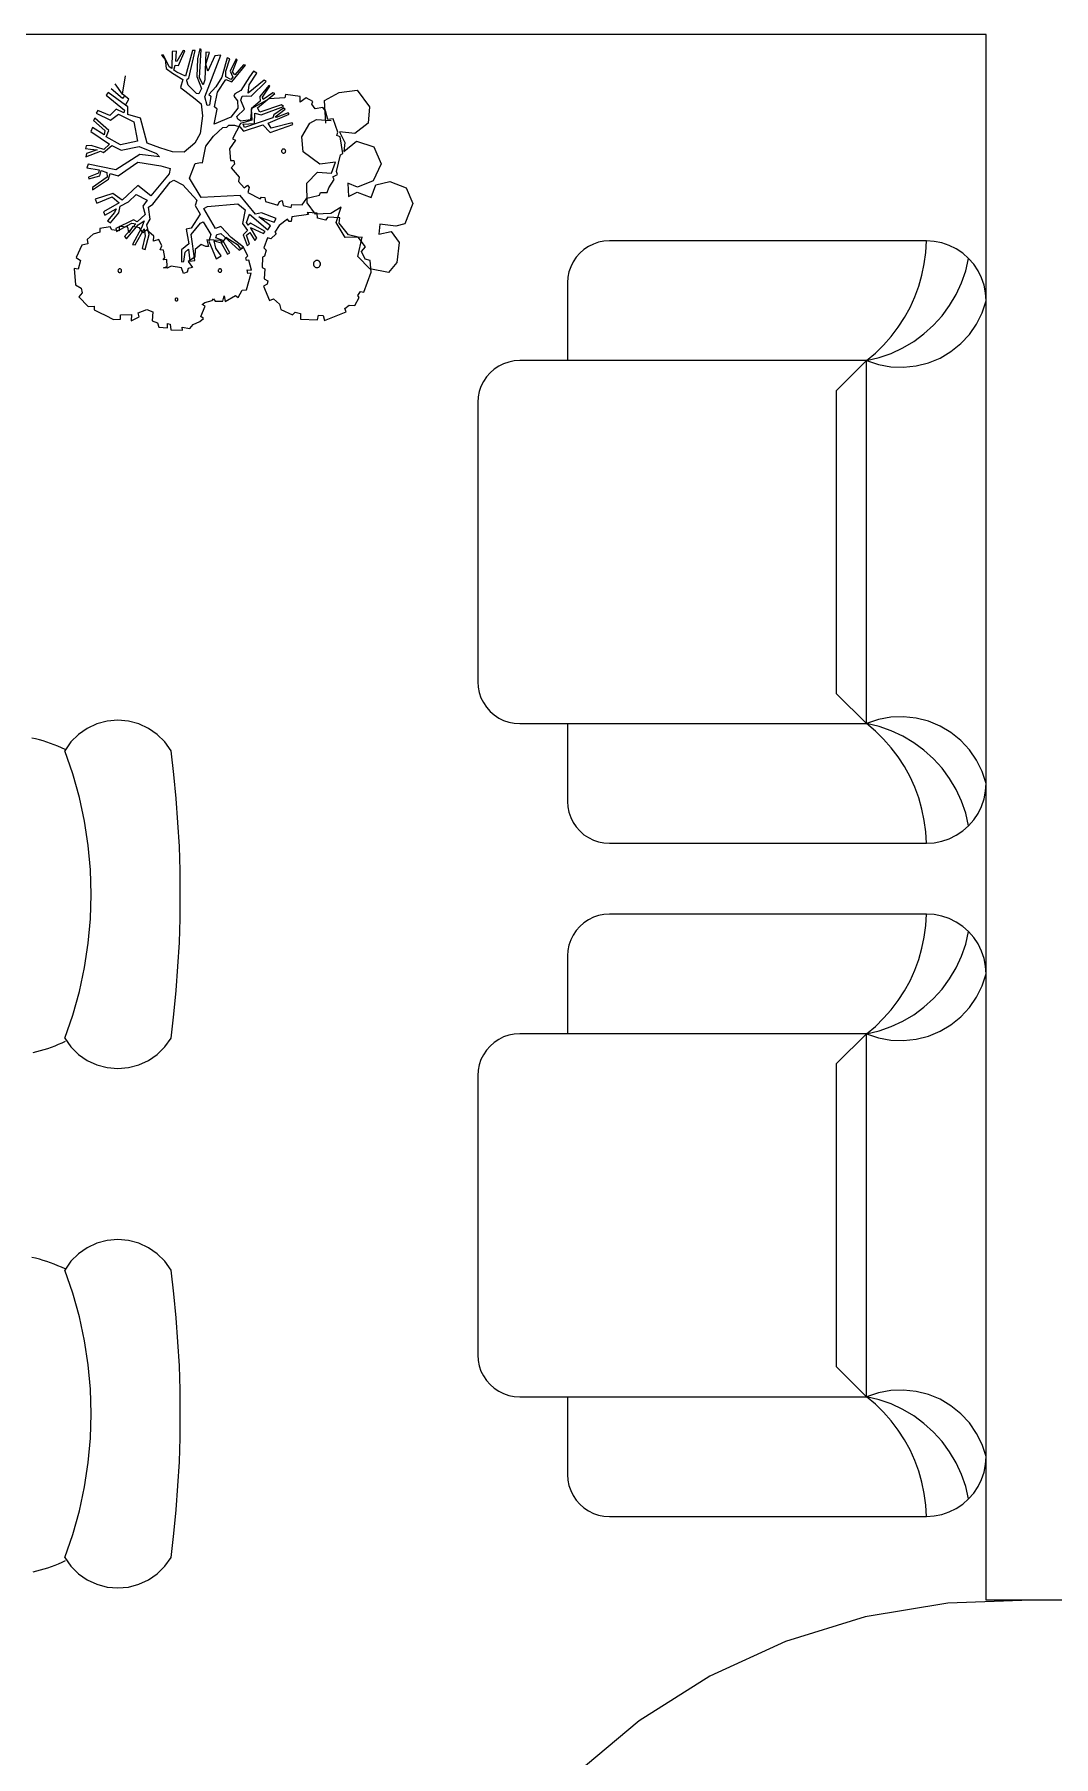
# Model space of a CAD drawing. Header units: centimetres. Extents: x 1966 to 8787, y 7398 to 12383.
# Drawn here: x 6581.4 to 6717.5, y 11432.6 to 11662.5 of the extents above; entities that cross this region are included whole.
import ezdxf

# ---------------------------------------------------------------- set-up
doc = ezdxf.new("R2010")
doc.units = ezdxf.units.CM

# ---------------------------------------------------------------- blocks, each defined once
blk = doc.blocks.new('門')
for p, q in [((-11.14, 86.63), (-22.14, 84.78)), ((0, 87), (-11.14, 86.63)), ((0, 87), (-6, 87)), ((-22.14, 84.78), (-32.79, 81.5)), ((-32.79, 81.5), (-42.92, 76.85)), ((-42.92, 76.85), (-52.35, 70.89)), ((-52.35, 70.89), (-60.91, 63.75)), ((-60.91, 63.75), (-68.45, 55.54)), ((-68.45, 55.54), (-74.84, 46.4)), ((-74.84, 46.4), (-79.97, 36.5)), ((-79.97, 36.5), (-83.74, 26.01)), ((-83.74, 26.01), (-86.1, 15.11)), ((-86.1, 15.11), (-87, 4)), ((-87, 0), (-87, 4)), ((-87, 4), (0, 4)), ((0, 4), (0, 0)), ((-6, 0), (-87, 0)), ((0, 0), (-6, 0))]:
    blk.add_line(p, q)
blk = doc.blocks.new('財務長辦公桌椅')
for p, q in [((46.79, 59.88), (45.41, 59.51)), ((48.21, 60), (46.79, 59.88)), ((49.63, 59.88), (48.21, 60)), ((51, 59.51), (49.63, 59.88)), ((37.22, 57.51), (36.71, 57.63)), ((37.72, 57.38), (37.22, 57.51)), ((42.95, 58.1), (41.94, 57.1)), ((44.12, 58.92), (42.95, 58.1)), ((45.41, 59.51), (44.12, 58.92)), ((52.3, 58.92), (51, 59.51)), ((53.47, 58.1), (52.3, 58.92)), ((54.48, 57.1), (53.47, 58.1)), ((38.23, 57.24), (37.72, 57.38)), ((38.72, 57.08), (38.23, 57.24)), ((39.22, 56.91), (38.72, 57.08)), ((39.71, 56.72), (39.22, 56.91)), ((40.19, 56.53), (39.71, 56.72)), ((40.67, 56.31), (40.19, 56.53)), ((41.14, 56.09), (40.67, 56.31)), ((41.94, 57.1), (41.12, 55.94)), ((42.18, 52.85), (41.12, 55.94)), ((55.3, 55.94), (54.48, 57.1)), ((55.68, 52.76), (55.3, 55.94)), ((43.06, 49.7), (42.18, 52.85)), ((55.99, 49.56), (55.68, 52.76)), ((43.75, 46.51), (43.06, 49.7)), ((56.23, 46.37), (55.99, 49.56)), ((44.24, 43.28), (43.75, 46.51)), ((56.41, 43.17), (56.23, 46.37)), ((44.54, 40.02), (44.24, 43.28)), ((56.51, 39.96), (56.41, 43.17)), ((44.64, 36.75), (44.54, 40.02)), ((56.54, 36.75), (56.51, 39.96)), ((44.54, 33.49), (44.64, 36.75)), ((56.51, 33.55), (56.54, 36.75)), ((44.24, 30.23), (44.54, 33.49)), ((56.41, 30.34), (56.51, 33.55)), ((43.75, 27), (44.24, 30.23)), ((56.23, 27.14), (56.41, 30.34)), ((43.06, 23.8), (43.75, 27)), ((55.99, 23.94), (56.23, 27.14)), ((42.18, 20.65), (43.06, 23.8)), ((55.68, 20.75), (55.99, 23.94)), ((55.3, 17.57), (55.68, 20.75)), ((41.12, 17.57), (42.18, 20.65)), ((38.37, 16.05), (38.85, 16.2)), ((38.85, 16.2), (39.33, 16.37)), ((39.33, 16.37), (39.81, 16.55)), ((39.81, 16.55), (40.27, 16.75)), ((40.27, 16.75), (40.74, 16.95)), ((40.74, 16.95), (41.19, 17.17)), ((41.12, 17.57), (41.94, 16.4)), ((41.94, 16.4), (42.95, 15.4)), ((53.47, 15.4), (54.48, 16.4)), ((54.48, 16.4), (55.3, 17.57)), ((36.91, 15.65), (37.4, 15.77)), ((37.4, 15.77), (37.89, 15.9)), ((37.89, 15.9), (38.37, 16.05)), ((42.95, 15.4), (44.12, 14.59)), ((44.12, 14.59), (45.41, 13.99)), ((45.41, 13.99), (46.79, 13.63)), ((49.63, 13.63), (51, 13.99)), ((51, 13.99), (52.3, 14.59)), ((52.3, 14.59), (53.47, 15.4)), ((46.79, 13.63), (48.21, 13.5)), ((48.21, 13.5), (49.63, 13.63)), ((42.95, -11.22), (41.94, -12.22)), ((44.12, -10.41), (42.95, -11.22)), ((45.41, -9.81), (44.12, -10.41)), ((46.79, -9.44), (45.41, -9.81)), ((48.21, -9.32), (46.79, -9.44)), ((49.63, -9.44), (48.21, -9.32)), ((51, -9.81), (49.63, -9.44)), ((52.3, -10.41), (51, -9.81)), ((53.47, -11.22), (52.3, -10.41)), ((54.48, -12.22), (53.47, -11.22)), ((37.22, -11.81), (36.71, -11.7)), ((37.72, -11.94), (37.22, -11.81)), ((38.23, -12.09), (37.72, -11.94)), ((38.72, -12.24), (38.23, -12.09)), ((39.22, -12.42), (38.72, -12.24)), ((39.71, -12.6), (39.22, -12.42)), ((40.19, -12.8), (39.71, -12.6)), ((40.67, -13.01), (40.19, -12.8)), ((41.14, -13.23), (40.67, -13.01)), ((41.94, -12.22), (41.12, -13.38)), ((42.18, -16.47), (41.12, -13.38)), ((55.3, -13.38), (54.48, -12.22)), ((55.68, -16.57), (55.3, -13.38)), ((43.06, -19.62), (42.18, -16.47)), ((55.99, -19.76), (55.68, -16.57)), ((43.75, -22.82), (43.06, -19.62)), ((56.23, -22.96), (55.99, -19.76)), ((44.24, -26.05), (43.75, -22.82)), ((56.41, -26.16), (56.23, -22.96)), ((44.54, -29.3), (44.24, -26.05)), ((56.51, -29.36), (56.41, -26.16)), ((44.64, -32.57), (44.54, -29.3)), ((56.54, -32.57), (56.51, -29.36)), ((44.54, -35.84), (44.64, -32.57)), ((56.51, -35.78), (56.54, -32.57)), ((44.24, -39.09), (44.54, -35.84)), ((56.41, -38.98), (56.51, -35.78)), ((56.23, -42.18), (56.41, -38.98)), ((43.75, -42.32), (44.24, -39.09)), ((43.06, -45.52), (43.75, -42.32)), ((55.99, -45.38), (56.23, -42.18)), ((42.18, -48.67), (43.06, -45.52)), ((55.68, -48.57), (55.99, -45.38)), ((41.12, -51.76), (42.18, -48.67)), ((55.3, -51.76), (55.68, -48.57)), ((39.33, -52.95), (39.81, -52.77)), ((39.81, -52.77), (40.27, -52.58)), ((40.27, -52.58), (40.74, -52.37)), ((40.74, -52.37), (41.19, -52.15)), ((41.12, -51.76), (41.94, -52.92)), ((54.48, -52.92), (55.3, -51.76)), ((36.91, -53.67), (37.4, -53.55)), ((37.4, -53.55), (37.89, -53.42)), ((37.89, -53.42), (38.37, -53.28)), ((38.37, -53.28), (38.85, -53.12)), ((38.85, -53.12), (39.33, -52.95)), ((41.94, -52.92), (42.95, -53.92)), ((42.95, -53.92), (44.12, -54.73)), ((44.12, -54.73), (45.41, -55.33)), ((51, -55.33), (52.3, -54.73)), ((52.3, -54.73), (53.47, -53.92)), ((53.47, -53.92), (54.48, -52.92)), ((45.41, -55.33), (46.79, -55.7)), ((46.79, -55.7), (48.21, -55.82)), ((48.21, -55.82), (49.63, -55.7)), ((49.63, -55.7), (51, -55.33))]:
    blk.add_line(p, q)
blk = doc.blocks.new('單人沙發')
for p, q in [((-53.72, 39.31), (-54.27, 38.83)), ((-53.11, 39.72), (-53.72, 39.31)), ((-52.46, 40.04), (-53.11, 39.72)), ((-51.77, 40.28), (-52.46, 40.04)), ((-51.05, 40.42), (-51.77, 40.28)), ((-50.32, 40.47), (-51.05, 40.42)), ((-7.99, 40.47), (-50.32, 40.47)), ((-8.07, 38.93), (-7.99, 40.47)), ((-6.94, 40.4), (-7.99, 40.47)), ((-5.92, 40.2), (-6.94, 40.4)), ((-4.93, 39.86), (-5.92, 40.2)), ((-3.99, 39.4), (-4.93, 39.86)), ((-3.12, 38.82), (-3.99, 39.4)), ((-55.48, 37.02), (-55.72, 36.33)), ((-55.16, 37.67), (-55.48, 37.02)), ((-54.76, 38.28), (-55.16, 37.67)), ((-54.27, 38.83), (-54.76, 38.28)), ((-8.58, 35.9), (-8.27, 37.41)), ((-8.27, 37.41), (-8.07, 38.93)), ((-2.34, 38.13), (-3.12, 38.82)), ((-2.73, 36.47), (-2.34, 38.13)), ((-1.65, 37.34), (-2.34, 38.13)), ((-1.07, 36.48), (-1.65, 37.34)), ((-55.86, 35.61), (-55.91, 34.88)), ((-55.91, 34.88), (-55.91, 24.5)), ((-55.72, 36.33), (-55.86, 35.61)), ((-9, 34.42), (-8.58, 35.9)), ((-4.01, 33.31), (-3.29, 34.86)), ((-3.29, 34.86), (-2.73, 36.47)), ((-0.61, 35.54), (-1.07, 36.48)), ((-0.27, 34.55), (-0.61, 35.54)), ((-0.07, 33.52), (-0.27, 34.55)), ((-10.17, 31.57), (-9.53, 32.98)), ((-9.53, 32.98), (-9, 34.42)), ((-4.88, 31.84), (-4.01, 33.31)), ((-0.53, 30.88), (0, 32.48)), ((0, 32.48), (-0.07, 33.52)), ((-11.74, 28.93), (-10.9, 30.23)), ((-10.9, 30.23), (-10.17, 31.57)), ((-7.04, 29.2), (-5.89, 30.46)), ((-5.89, 30.46), (-4.88, 31.84)), ((-1.28, 29.37), (-0.53, 30.88)), ((0, -31.95), (0, 31.95)), ((-13.69, 26.56), (-12.67, 27.71)), ((-12.67, 27.71), (-11.74, 28.93)), ((-9.68, 27.04), (-8.31, 28.05)), ((-8.31, 28.05), (-7.04, 29.2)), ((-3.39, 26.75), (-2.24, 27.98)), ((-2.24, 27.98), (-1.28, 29.37)), ((-15.97, 24.5), (-14.8, 25.48)), ((-14.8, 25.48), (-13.69, 26.56)), ((-14.31, 24.89), (-12.7, 25.45)), ((-12.7, 25.45), (-11.15, 26.17)), ((-11.15, 26.17), (-9.68, 27.04)), ((-6.16, 24.83), (-4.7, 25.69)), ((-4.7, 25.69), (-3.39, 26.75)), ((-65.7, 23.34), (-66.25, 22.86)), ((-65.1, 23.75), (-65.7, 23.34)), ((-64.44, 24.07), (-65.1, 23.75)), ((-63.75, 24.3), (-64.44, 24.07)), ((-63.03, 24.45), (-63.75, 24.3)), ((-62.3, 24.5), (-63.03, 24.45)), ((-55.91, 24.5), (-62.3, 24.5)), ((-15.97, 24.5), (-55.91, 24.5)), ((-15.97, 24.5), (-19.97, 20.51)), ((-15.97, 24.5), (-14.31, 24.89)), ((-15.97, 24.5), (-14.38, 23.96)), ((-15.97, -23.97), (-15.97, 24.5)), ((-14.38, 23.96), (-12.72, 23.65)), ((-12.72, 23.65), (-11.03, 23.59)), ((-11.03, 23.59), (-9.35, 23.77)), ((-9.35, 23.77), (-7.72, 24.18)), ((-7.72, 24.18), (-6.16, 24.83)), ((-67.47, 21.04), (-67.7, 20.35)), ((-67.14, 21.7), (-67.47, 21.04)), ((-66.74, 22.31), (-67.14, 21.7)), ((-66.25, 22.86), (-66.74, 22.31)), ((-67.84, 19.63), (-67.89, 18.9)), ((-67.89, 18.9), (-67.89, -18.38)), ((-67.7, 20.35), (-67.84, 19.63)), ((-19.97, -19.98), (-19.97, 20.51)), ((-67.89, -18.38), (-67.84, -19.11)), ((-67.84, -19.11), (-67.7, -19.82)), ((-67.7, -19.82), (-67.47, -20.52)), ((-67.47, -20.52), (-67.14, -21.17)), ((-15.97, -23.97), (-19.97, -19.98)), ((-67.14, -21.17), (-66.74, -21.78)), ((-66.74, -21.78), (-66.25, -22.33)), ((-66.25, -22.33), (-65.7, -22.81)), ((-65.7, -22.81), (-65.1, -23.22)), ((-65.1, -23.22), (-64.44, -23.54)), ((-64.44, -23.54), (-63.75, -23.78)), ((-63.75, -23.78), (-63.03, -23.92)), ((-63.03, -23.92), (-62.3, -23.97)), ((-62.3, -23.97), (-55.91, -23.97)), ((-55.91, -23.97), (-55.91, -34.35)), ((-55.91, -23.97), (-15.97, -23.97)), ((-14.38, -23.43), (-15.97, -23.97)), ((-14.8, -24.96), (-15.97, -23.97)), ((-14.31, -24.36), (-15.97, -23.97)), ((-13.69, -26.03), (-14.8, -24.96)), ((-12.72, -23.12), (-14.38, -23.43)), ((-12.7, -24.92), (-14.31, -24.36)), ((-11.03, -23.06), (-12.72, -23.12)), ((-11.15, -25.64), (-12.7, -24.92)), ((-9.35, -23.24), (-11.03, -23.06)), ((-7.72, -23.65), (-9.35, -23.24)), ((-6.16, -24.3), (-7.72, -23.65)), ((-4.7, -25.16), (-6.16, -24.3)), ((-3.39, -26.22), (-4.7, -25.16)), ((-12.67, -27.18), (-13.69, -26.03)), ((-11.74, -28.41), (-12.67, -27.18)), ((-9.68, -26.51), (-11.15, -25.64)), ((-8.31, -27.52), (-9.68, -26.51)), ((-7.04, -28.67), (-8.31, -27.52)), ((-2.24, -27.45), (-3.39, -26.22)), ((-1.28, -28.84), (-2.24, -27.45)), ((-10.9, -29.7), (-11.74, -28.41)), ((-10.17, -31.05), (-10.9, -29.7)), ((-5.89, -29.93), (-7.04, -28.67)), ((-0.53, -30.35), (-1.28, -28.84)), ((-9.53, -32.45), (-10.17, -31.05)), ((-4.88, -31.31), (-5.89, -29.93)), ((-4.01, -32.78), (-4.88, -31.31)), ((0, -31.95), (-0.53, -30.35)), ((-0.07, -33), (0, -31.95)), ((-55.91, -34.35), (-55.86, -35.08)), ((-9, -33.89), (-9.53, -32.45)), ((-8.58, -35.37), (-9, -33.89)), ((-3.29, -34.33), (-4.01, -32.78)), ((-2.73, -35.94), (-3.29, -34.33)), ((-0.61, -35.01), (-0.27, -34.02)), ((-0.27, -34.02), (-0.07, -33)), ((-55.86, -35.08), (-55.72, -35.8)), ((-55.72, -35.8), (-55.48, -36.49)), ((-55.48, -36.49), (-55.16, -37.15)), ((-8.27, -36.88), (-8.58, -35.37)), ((-2.34, -37.6), (-2.73, -35.94)), ((-1.65, -36.82), (-1.07, -35.95)), ((-1.07, -35.95), (-0.61, -35.01)), ((-55.16, -37.15), (-54.76, -37.75)), ((-54.76, -37.75), (-54.27, -38.3)), ((-54.27, -38.3), (-53.72, -38.79)), ((-53.72, -38.79), (-53.11, -39.19)), ((-8.07, -38.41), (-8.27, -36.88)), ((-7.99, -39.94), (-8.07, -38.41)), ((-4.93, -39.33), (-3.99, -38.87)), ((-3.99, -38.87), (-3.12, -38.29)), ((-3.12, -38.29), (-2.34, -37.6)), ((-2.34, -37.6), (-1.65, -36.82)), ((-53.11, -39.19), (-52.46, -39.52)), ((-52.46, -39.52), (-51.77, -39.75)), ((-51.77, -39.75), (-51.05, -39.89)), ((-51.05, -39.89), (-50.32, -39.94)), ((-50.32, -39.94), (-7.99, -39.94)), ((-7.99, -39.94), (-6.94, -39.87)), ((-6.94, -39.87), (-5.92, -39.67)), ((-5.92, -39.67), (-4.93, -39.33))]:
    blk.add_line(p, q)
blk = doc.blocks.new('盆栽02')
for p, q in [((-7.61, 18.86), (-7.9, 18.85)), ((-7.9, 18.85), (-7.41, 18.28)), ((-6.89, 17.3), (-7.61, 18.86)), ((-6.47, 19.33), (-6.51, 17.08)), ((-5.89, 19.41), (-6.47, 19.33)), ((-6, 18.07), (-5.89, 19.41)), ((-5.01, 19.47), (-5.84, 18.02)), ((-5.64, 17.46), (-4.77, 19.45)), ((-4.77, 19.45), (-5.01, 19.47)), ((-3.75, 19.48), (-4.7, 16.04)), ((-4.26, 15.79), (-3.39, 19.48)), ((-3.39, 19.48), (-3.75, 19.48)), ((-2.76, 19.68), (-3.08, 18.35)), ((-2.84, 15.85), (-2.6, 19.63)), ((-2.6, 19.63), (-2.76, 19.68)), ((-1.98, 19.27), (-2.11, 15.55)), ((-2.11, 13.28), (0.03, 18.87)), ((-1.47, 19.21), (-1.98, 19.27)), ((-1.96, 17.65), (-1.47, 19.21)), ((-0.78, 18.76), (-1.71, 16.72)), ((0.03, 18.87), (-0.78, 18.76)), ((0.86, 18.48), (0.15, 15.94)), ((1.24, 18.36), (0.86, 18.48)), ((-13.09, 13.66), (-12.69, 16.11)), ((-7.41, 18.28), (-7.27, 17.09)), ((-7.27, 17.09), (-6.41, 16.44)), ((-6.51, 17.08), (-6.89, 17.3)), ((-6.41, 16.44), (-5.06, 15.61)), ((-6.23, 16.87), (-6.07, 17.54)), ((-5.83, 16.58), (-6.23, 16.87)), ((-6.07, 17.54), (-5.64, 17.46)), ((-5.84, 18.02), (-6, 18.07)), ((-4.7, 16.04), (-5.83, 16.58)), ((-3.08, 18.35), (-3.18, 16.02)), ((-1.71, 16.72), (-1.96, 17.65)), ((0.69, 16.74), (1.24, 18.36)), ((0.71, 15.98), (0.69, 16.74)), ((2.06, 18.38), (1.27, 16.7)), ((1.27, 16.7), (1.64, 15.92)), ((1.52, 15.28), (3.34, 17.5)), ((1.6, 16.63), (2.23, 18.25)), ((1.88, 16.21), (1.6, 16.63)), ((3.07, 17.55), (1.88, 16.21)), ((2.23, 18.25), (2.06, 18.38)), ((3.34, 17.5), (3.07, 17.55)), ((3.8, 14.89), (4.83, 16.47)), ((4.41, 16.74), (3.85, 15.96)), ((4.83, 16.47), (4.41, 16.74)), ((-15.01, 13.88), (-15.3, 13.51)), ((-12.72, 12.2), (-15.01, 13.88)), ((-13.1, 13.07), (-14.62, 14.36)), ((-13.09, 13.66), (-14.1, 15.01)), ((-5.06, 15.61), (-5.36, 14.52)), ((-5.36, 14.52), (-3.38, 13.04)), ((-4.52, 15.44), (-4.45, 15.66)), ((-4.33, 14.86), (-4.52, 15.44)), ((-4.45, 15.66), (-4.26, 15.79)), ((-3.22, 13.76), (-4.33, 14.86)), ((-3.18, 16.02), (-2.53, 14.41)), ((-2.53, 14.41), (-2.89, 13.69)), ((-2.33, 14.9), (-2.84, 15.85)), ((-2.11, 15.55), (-2.33, 14.9)), ((-0.65, 14.65), (-1.55, 13.61)), ((-0.83, 11.98), (-0.4, 13.93)), ((0.15, 15.94), (-0.65, 14.65)), ((-0.4, 13.93), (0.69, 15.6)), ((0.69, 15.6), (1.52, 15.28)), ((1.38, 15.59), (0.71, 15.98)), ((1.64, 15.92), (1.38, 15.59)), ((2.69, 14.15), (1.91, 13.69)), ((3.85, 15.96), (2.69, 14.15)), ((5.81, 15.53), (3.68, 13.8)), ((3.68, 13.8), (3.8, 14.89)), ((4.06, 13.38), (6.07, 15.32)), ((6.43, 14.81), (5.24, 13.33)), ((5.61, 13.23), (6.59, 14.74)), ((6.98, 13.84), (5.67, 12.92)), ((6.07, 15.32), (5.81, 15.53)), ((6.59, 14.74), (6.43, 14.81)), ((7.26, 13.73), (6.98, 13.84)), ((13.88, 12.79), (15.82, 13.86)), ((15.82, 13.86), (18.24, 14.17)), ((18.24, 14.17), (19.88, 11.96)), ((-15.3, 13.51), (-12.83, 11.51)), ((-13.95, 11.67), (-14.81, 10.8)), ((-12.94, 11.18), (-13.95, 11.67)), ((-12.84, 13.44), (-13.1, 13.07)), ((-13.09, 13.65), (-13.09, 13.66)), ((-12.26, 13), (-13.09, 13.65)), ((-12.83, 11.51), (-12.94, 11.18)), ((-12.72, 12.2), (-12.26, 13)), ((-12.39, 11.96), (-12.72, 12.2)), ((-12.39, 10.95), (-12.39, 11.96)), ((-3.38, 13.04), (-2.58, 12.34)), ((-2.89, 13.69), (-3.22, 13.76)), ((-2.58, 12.34), (-2.41, 10.75)), ((-1.79, 12.12), (-2.11, 13.28)), ((-1.48, 12.2), (-1.79, 12.12)), ((-1.55, 13.61), (-1.32, 13.38)), ((-1.32, 13.38), (-1.48, 12.2)), ((-0.87, 9.66), (-0.48, 11.64)), ((-0.48, 11.64), (-0.83, 11.98)), ((2.32, 11.77), (1.38, 10.56)), ((1.91, 13.69), (1.77, 13.39)), ((1.77, 13.39), (2.24, 12.76)), ((2.16, 10.65), (3.19, 11.66)), ((2.24, 12.76), (2.32, 11.77)), ((2.69, 12.86), (2.86, 13.39)), ((3.19, 11.66), (2.69, 12.86)), ((2.86, 13.39), (3.45, 13.45)), ((3.45, 13.45), (4.06, 13.38)), ((4.13, 11.72), (4, 10.24)), ((6.47, 13.03), (4.08, 11.71)), ((4.08, 11.71), (4.18, 10.2)), ((5.28, 12.72), (4.13, 11.72)), ((4.93, 11.83), (7.26, 13.73)), ((5.25, 11.25), (4.93, 11.83)), ((5.24, 13.33), (5.28, 12.72)), ((8.14, 12.24), (5.25, 11.25)), ((5.4, 10.91), (8.41, 12.01)), ((5.67, 12.92), (5.61, 13.23)), ((7.15, 13.07), (6.47, 13.03)), ((8.42, 11.77), (7.13, 10.89)), ((8.6, 13.16), (7.15, 13.07)), ((7.29, 10.63), (8.63, 11.64)), ((8.41, 12.01), (8.14, 12.24)), ((8.63, 11.64), (8.42, 11.77)), ((8.65, 13.59), (8.6, 13.16)), ((10.62, 13.33), (8.65, 13.59)), ((10.63, 12.59), (10.62, 13.33)), ((11.41, 13.16), (10.63, 12.59)), ((12.33, 12.66), (11.41, 13.16)), ((12.18, 12.3), (12.33, 12.66)), ((12.65, 11.71), (12.18, 12.3)), ((13.65, 11.89), (12.65, 11.71)), ((14.03, 11.42), (13.65, 11.89)), ((14.04, 9.77), (13.88, 12.79)), ((19.88, 11.96), (19.7, 9.78)), ((-17.12, 9.2), (-17.35, 8.67)), ((-15.54, 8.24), (-17.12, 9.2)), ((-16.78, 10.44), (-16.96, 10.14)), ((-16.96, 10.14), (-15.46, 8.78)), ((-14.93, 8.8), (-16.78, 10.44)), ((-16.4, 11.45), (-16.6, 11.12)), ((-16.6, 11.12), (-14.7, 10.18)), ((-14.81, 10.8), (-16.4, 11.45)), ((-14.7, 10.18), (-13.62, 10.98)), ((-13.62, 10.98), (-11.59, 9.94)), ((-10.68, 10.44), (-12.39, 10.95)), ((-11.59, 9.94), (-11.08, 7.36)), ((-9.8, 7.09), (-10.68, 10.44)), ((-2.41, 10.75), (-2.72, 8.39)), ((1.38, 10.56), (-0.87, 9.66)), ((0.29, 9.18), (0.82, 9.25)), ((0.82, 9.25), (1.12, 9.53)), ((1.12, 9.53), (1.86, 9.52)), ((2.66, 9.75), (1.6, 7.69)), ((1.86, 9.52), (2.56, 9.28)), ((2.29, 10.33), (2.16, 10.65)), ((2.69, 10.05), (2.29, 10.33)), ((2.56, 9.28), (3.07, 8.71)), ((4.18, 10.2), (2.66, 9.75)), ((4, 10.24), (2.69, 10.05)), ((3, 9.66), (4.51, 9.75)), ((3.19, 9.18), (3, 9.66)), ((3.07, 8.71), (5.65, 9.55)), ((6.97, 10.49), (3.19, 9.18)), ((4.51, 9.75), (4.55, 11.11)), ((4.55, 11.11), (5.4, 10.91)), ((5.65, 9.55), (6.62, 8.53)), ((6.37, 9.78), (9.14, 11)), ((6.74, 9.13), (6.37, 9.78)), ((6.62, 8.53), (9.66, 9.6)), ((9.57, 9.83), (6.74, 9.13)), ((7.13, 10.89), (6.97, 10.49)), ((7.41, 10.55), (7.29, 10.63)), ((9.03, 11.15), (7.41, 10.55)), ((9.14, 11), (9.03, 11.15)), ((9.66, 9.6), (9.57, 9.83)), ((10.84, 7.96), (11.91, 9.77)), ((11.91, 9.77), (12.81, 10.25)), ((12.81, 10.25), (14.76, 10.13)), ((14.32, 10.25), (14.03, 11.42)), ((15.02, 10.37), (14.32, 10.25)), ((15.64, 8.57), (15.02, 10.37)), ((19.7, 9.78), (17.92, 8.39)), ((-17.35, 8.67), (-14.82, 6.99)), ((-14.82, 6.99), (-15.6, 6.27)), ((-15.46, 8.78), (-15.54, 8.24)), ((-15.28, 7.94), (-14.93, 8.8)), ((-13.37, 6.89), (-15.28, 7.94)), ((-11.08, 7.36), (-13.37, 6.89)), ((-8.11, 6.49), (-9.8, 7.09)), ((-3.42, 7.13), (-4.88, 5.92)), ((-2.72, 8.39), (-3.42, 7.13)), ((-1.99, 6.73), (-0.94, 8.05)), ((-0.94, 8.05), (0.29, 9.18)), ((2, 7.51), (1.21, 6.37)), ((1.6, 7.69), (2, 7.51)), ((11.02, 5.97), (10.84, 7.96)), ((15.52, 8.14), (15.64, 8.57)), ((15.96, 7.95), (15.52, 8.14)), ((17.92, 8.39), (15.89, 8.61)), ((15.89, 8.61), (16.6, 7.21)), ((16.31, 5.71), (15.96, 7.95)), ((16.45, 6), (18.15, 7.38)), ((16.6, 7.21), (16.45, 6)), ((18.15, 7.38), (20.45, 6.6)), ((-17.94, 6.74), (-18.04, 6.42)), ((-18.04, 6.42), (-17.37, 6.32)), ((-18.02, 5.27), (-16.02, 6.05)), ((-17.93, 5.73), (-18.02, 5.27)), ((-17.28, 6.81), (-17.94, 6.74)), ((-16.47, 6.2), (-17.93, 5.73)), ((-17.37, 6.32), (-16.47, 6.2)), ((-15.6, 6.27), (-17.28, 6.81)), ((-16.02, 6.05), (-15.64, 5.88)), ((-15.64, 5.88), (-14.54, 6.8)), ((-14.54, 6.8), (-13.27, 6.19)), ((-10.79, 5.61), (-14.01, 3.54)), ((-13.27, 6.19), (-10.87, 6.68)), ((-10.87, 6.68), (-8.58, 5.71)), ((-8.17, 5.29), (-10.79, 5.61)), ((-8.58, 5.71), (-8.17, 5.29)), ((-6.43, 5.94), (-8.11, 6.49)), ((-4.88, 5.92), (-6.43, 5.94)), ((-2.43, 4.49), (-1.99, 6.73)), ((1.21, 6.37), (1.31, 4.78)), ((1.31, 4.78), (1.78, 4.79)), ((1.78, 4.79), (1.86, 4.31)), ((8.15, 6.12), (8.14, 6.05)), ((8.14, 6.05), (8.15, 5.98)), ((8.18, 6.19), (8.15, 6.12)), ((8.15, 5.98), (8.18, 5.91)), ((8.22, 6.24), (8.18, 6.19)), ((8.18, 5.91), (8.22, 5.85)), ((8.28, 6.29), (8.22, 6.24)), ((8.22, 5.85), (8.28, 5.81)), ((8.34, 6.32), (8.28, 6.29)), ((8.28, 5.81), (8.34, 5.78)), ((8.42, 6.33), (8.34, 6.32)), ((8.34, 5.78), (8.42, 5.77)), ((8.49, 6.32), (8.42, 6.33)), ((8.42, 5.77), (8.49, 5.78)), ((8.55, 6.29), (8.49, 6.32)), ((8.49, 5.78), (8.55, 5.81)), ((8.61, 6.24), (8.55, 6.29)), ((8.55, 5.81), (8.61, 5.85)), ((8.66, 6.19), (8.61, 6.24)), ((8.61, 5.85), (8.66, 5.91)), ((8.68, 6.12), (8.66, 6.19)), ((8.66, 5.91), (8.68, 5.98)), ((8.69, 6.05), (8.68, 6.12)), ((8.68, 5.98), (8.69, 6.05)), ((13.23, 4.32), (11.02, 5.97)), ((15.47, 3.33), (16.01, 5.57)), ((16.01, 5.57), (16.31, 5.71)), ((20.45, 6.6), (21.43, 4.36)), ((-17.68, 4.31), (-17.86, 3.81)), ((-17.86, 3.81), (-16.22, 3.53)), ((-14.01, 3.54), (-17.68, 4.31)), ((-16.32, 3.09), (-17.62, 2.58)), ((-17.62, 2.58), (-17.59, 2.37)), ((-17.59, 2.37), (-16.15, 2.75)), ((-15.14, 2.59), (-17.13, 1.21)), ((-17.13, 0.89), (-14.95, 2.3)), ((-16.22, 3.53), (-16.32, 3.09)), ((-16.15, 2.75), (-15.94, 3.45)), ((-15.94, 3.45), (-15.2, 3.18)), ((-15.2, 3.18), (-15.14, 2.59)), ((-14.95, 2.3), (-14.77, 3.05)), ((-14.77, 3.05), (-13.68, 2.75)), ((-13.68, 2.75), (-11.06, 4.56)), ((-11.06, 4.56), (-7.96, 4.1)), ((-6.85, 3.03), (-9.31, 0.08)), ((-7.96, 4.1), (-6.72, 3.72)), ((-6.72, 3.72), (-6.85, 3.03)), ((-4.14, 2.43), (-3.39, 4.41)), ((-2.61, -0.12), (-4.14, 2.43)), ((-3.39, 4.41), (-2.65, 4.55)), ((-2.65, 4.55), (-2.43, 4.49)), ((1.86, 4.31), (1.42, 3.8)), ((1.42, 3.8), (2.49, 2.57)), ((2.49, 2.57), (2.4, 2.01)), ((11.51, 1.77), (12.94, 3.24)), ((12.94, 3.24), (14.83, 3.09)), ((15.33, 4.57), (13.23, 4.32)), ((14.83, 3.09), (15.33, 4.57)), ((15.01, 2.62), (15.61, 2.92)), ((15.17, 2.28), (15.01, 2.62)), ((15.61, 2.92), (15.47, 3.33)), ((21.43, 4.36), (20.39, 2.1)), ((-17.13, 1.21), (-17.13, 0.89)), ((-14.38, 0.37), (-16.73, -0.38)), ((-13.13, -0.48), (-14.38, 0.37)), ((-11.04, 1.45), (-13.13, -0.48)), ((-12.28, -0.7), (-11.28, 0.24)), ((-11.28, 0.24), (-9.82, -0.52)), ((-9.31, 0.08), (-11.04, 1.45)), ((-9.04, -1.03), (-6.75, 1.89)), ((-6.75, 1.89), (-6.24, 2.16)), ((-6.24, 2.16), (-5.05, 1.56)), ((-5.05, 1.56), (-3.18, -0.51)), ((2.61, 0.12), (-2.61, -0.12)), ((2.4, 2.01), (3.16, 1.14)), ((4.65, -2.36), (2.61, 0.12)), ((3.16, 1.14), (3.6, 1.5)), ((3.6, 1.5), (3.83, 1.21)), ((3.83, 1.21), (3.62, 0.51)), ((3.62, 0.51), (5.27, -0.31)), ((11.56, -0.85), (11.51, 1.77)), ((12.11, -0.08), (13.2, 0.19)), ((13.2, 0.19), (13.32, 0.52)), ((13.32, 0.52), (14.24, 0.51)), ((14.24, 0.51), (14.44, 1.13)), ((14.44, 1.13), (15.17, 2.28)), ((18.27, 1.22), (17.01, 1.76)), ((17.01, 1.76), (17.1, 0)), ((17.1, 0), (18.24, 0.56)), ((18.24, 0.56), (20.09, -0.15)), ((20.39, 2.1), (18.27, 1.22)), ((20.09, -0.15), (20.75, 1.54)), ((20.75, 1.54), (22.62, 2.01)), ((22.62, 2.01), (24.78, 1.15)), ((24.78, 1.15), (25.68, -0.96)), ((-16.73, -0.38), (-16.54, -0.88)), ((-16.54, -0.88), (-14.47, -0.06)), ((-13.55, -0.87), (-15.66, -2.05)), ((-15.66, -2.05), (-15.48, -2.48)), ((-15.48, -2.48), (-13.95, -1.67)), ((-14.18, -2.16), (-15.1, -3.27)), ((-14.72, -3.53), (-13.61, -2.17)), ((-14.47, -0.06), (-13.55, -0.87)), ((-13.95, -1.67), (-14.18, -2.16)), ((-13.61, -2.17), (-13.4, -1.29)), ((-13.4, -1.29), (-12.28, -0.7)), ((-9.82, -0.52), (-10.4, -1.28)), ((-10.4, -1.28), (-10.08, -2.41)), ((-9.62, -1.42), (-9.04, -1.03)), ((-9.4, -3.02), (-9.62, -1.42)), ((-3.18, -0.51), (-3.38, -1.21)), ((-3.38, -1.21), (-2.73, -2.37)), ((-2.25, -1.62), (-1.75, -1.33)), ((-0.66, -4.29), (-2.25, -1.62)), ((-1.75, -1.33), (2.29, -1)), ((2.29, -1), (3.27, -1.79)), ((3.27, -1.79), (2.92, -3.6)), ((5.44, -2.21), (4.65, -2.36)), ((5.27, -0.31), (5.47, -0.08)), ((7.42, -2.94), (5.44, -2.21)), ((5.47, -0.08), (5.9, -0.16)), ((5.9, -0.16), (6.01, -0.68)), ((6.01, -0.68), (7.66, -1.18)), ((7.66, -1.18), (7.86, -0.67)), ((7.86, -0.67), (8.23, -0.55)), ((8.23, -0.55), (8.34, -1.22)), ((8.34, -1.22), (9.44, -1.49)), ((9.44, -1.49), (9.52, -1.06)), ((9.52, -1.06), (10.9, -1.14)), ((10.9, -1.14), (11.53, -0.25)), ((11.53, -0.25), (12.11, -0.08)), ((12.68, -2.35), (11.56, -0.85)), ((12.9, -2.22), (11.57, -2.14)), ((11.57, -2.14), (11.72, -2.43)), ((14.73, -2.29), (12.68, -2.35)), ((12.93, -2.88), (12.9, -2.22)), ((16.08, -1.43), (14.73, -2.29)), ((15.42, -3.49), (16.08, -1.43)), ((25.68, -0.96), (24.61, -3.64)), ((-16.11, -4.3), (-16.12, -4.76)), ((-14.77, -4.04), (-16.11, -4.3)), ((-15.1, -3.27), (-14.72, -3.53)), ((-14.51, -4.45), (-14.77, -4.04)), ((-13.55, -4.57), (-14.51, -4.45)), ((-11.64, -3.11), (-13.99, -4.29)), ((-13.99, -4.29), (-13.91, -4.66)), ((-13.91, -4.66), (-11.84, -3.55)), ((-12.41, -4.11), (-13.56, -4.01)), ((-13.56, -4.01), (-13.55, -4.57)), ((-11.31, -3.67), (-12.84, -5.33)), ((-12.56, -5.64), (-11.01, -3.79)), ((-12.27, -4.81), (-12.41, -4.11)), ((-11.72, -4), (-12.27, -4.81)), ((-11.84, -3.55), (-11.31, -3.67)), ((-10.57, -4.21), (-11.75, -6.4)), ((-10.85, -4.17), (-11.72, -4)), ((-11.13, -3.37), (-11.64, -3.11)), ((-11.4, -6.47), (-10.23, -4.33)), ((-10.08, -2.41), (-11.13, -3.37)), ((-11.01, -3.79), (-10.22, -3.27)), ((-10.35, -4.87), (-10.85, -4.17)), ((-10.22, -3.27), (-10.57, -4.21)), ((-9.91, -4.46), (-10.35, -4.87)), ((-10.23, -4.33), (-10.07, -5.26)), ((-8.92, -5.29), (-9.91, -4.46)), ((-9.84, -3.8), (-9.4, -3.02)), ((-9.55, -5.07), (-9.84, -3.8)), ((-3.94, -4.23), (-4.61, -4.35)), ((-4.61, -4.35), (-4.24, -6.34)), ((-3.95, -5.07), (-2.7, -3.58)), ((-2.73, -2.37), (-3.94, -4.23)), ((-2.7, -3.58), (-2.34, -3.39)), ((-2.34, -3.39), (-1.3, -5.1)), ((0.04, -4.01), (-0.66, -4.29)), ((1.41, -5.49), (0.04, -4.01)), ((2.92, -3.6), (3.57, -4.54)), ((3.57, -4.54), (3.03, -5.12)), ((3.44, -3.48), (3.85, -2.36)), ((3.69, -3.82), (3.44, -3.48)), ((4, -3.55), (3.69, -3.82)), ((3.85, -2.36), (6.29, -4.44)), ((4.82, -5.59), (3.99, -4.16)), ((3.99, -4.16), (5.71, -4.95)), ((5.94, -4.66), (4, -3.55)), ((6.68, -3.94), (5.11, -2.73)), ((5.11, -2.73), (7.17, -3.43)), ((6.29, -4.44), (6.68, -3.94)), ((7.17, -3.43), (7.42, -2.94)), ((7.84, -3.86), (7.23, -4.75)), ((8.92, -3.02), (7.84, -3.86)), ((9.17, -3.34), (8.92, -3.02)), ((9.41, -3.36), (9.17, -3.34)), ((9.52, -2.72), (9.41, -3.36)), ((11.72, -2.43), (9.52, -2.72)), ((14, -3.17), (12.93, -2.88)), ((14.31, -2.77), (14, -3.17)), ((15.94, -2.85), (14.31, -2.77)), ((16.62, -5.47), (15.42, -3.49)), ((15.85, -3.59), (15.94, -2.85)), ((17.06, -5.11), (15.85, -3.59)), ((21.26, -3.71), (21.13, -5.04)), ((23.4, -3.96), (21.26, -3.71)), ((24.61, -3.64), (23.4, -3.96)), ((-18.55, -6.49), (-19.31, -8.16)), ((-17.72, -6.33), (-18.55, -6.49)), ((-17.02, -5.04), (-17.83, -5.73)), ((-17.83, -5.73), (-17.72, -6.33)), ((-16.12, -4.76), (-17.02, -5.04)), ((-12.84, -5.33), (-12.56, -5.64)), ((-11.75, -6.4), (-11.4, -6.47)), ((-10.07, -5.26), (-10.47, -6.93)), ((-10.06, -7.08), (-9.55, -5.07)), ((-8.97, -5.96), (-8.92, -5.29)), ((-8.23, -5.76), (-8.97, -5.96)), ((-7.83, -6.61), (-8.23, -5.76)), ((-8.09, -7.14), (-7.83, -6.61)), ((-4.24, -6.34), (-5.22, -7.13)), ((-3.42, -8.54), (-3.95, -5.07)), ((-2.61, -6.4), (-3.38, -7.07)), ((-1.98, -6.68), (-2.61, -6.4)), ((-1.62, -6.7), (-1.98, -6.68)), ((0.03, -5.89), (-1.86, -5.8)), ((-1.86, -5.8), (-1.62, -6.7)), ((-1.3, -5.1), (-1.56, -5.96)), ((-1.56, -5.96), (-0.58, -8.31)), ((-0.64, -6.9), (-0.85, -5.94)), ((-0.85, -5.94), (0.06, -6.21)), ((-0.64, -5.54), (-0.49, -5.06)), ((0.32, -5.9), (-0.64, -5.54)), ((-0.49, -5.06), (0.01, -4.96)), ((0.01, -4.96), (2.49, -7.18)), ((0.2, -6.16), (0.03, -5.89)), ((0.06, -6.21), (0.92, -7.69)), ((0.68, -5.48), (0.2, -6.16)), ((1.23, -7.52), (0.32, -5.9)), ((2.37, -6.57), (0.68, -5.48)), ((3.04, -6.79), (1.41, -5.49)), ((2.67, -6.94), (2.37, -6.57)), ((2.49, -7.18), (3.04, -6.79)), ((3.06, -6.8), (2.67, -6.94)), ((3.03, -5.12), (3.56, -6.56)), ((3.64, -7.92), (3.06, -6.8)), ((3.48, -5.19), (3.9, -4.81)), ((3.86, -6.35), (3.48, -5.19)), ((3.56, -6.56), (3.86, -6.35)), ((3.9, -4.81), (4.56, -5.86)), ((4.56, -5.86), (4.82, -5.59)), ((5.71, -4.95), (5.94, -4.66)), ((6.28, -5.53), (5.78, -6.84)), ((5.78, -6.84), (6.1, -7.17)), ((6.71, -5.65), (6.28, -5.53)), ((7.4, -4.99), (6.71, -5.65)), ((7.23, -4.75), (7.4, -4.99)), ((18.92, -5.45), (16.62, -5.47)), ((18.39, -5.45), (17.06, -5.11)), ((18.32, -8.01), (18.92, -5.45)), ((19.36, -6.71), (18.39, -5.45)), ((18.81, -7.33), (19.36, -6.71)), ((21.13, -5.04), (22.77, -4.67)), ((22.77, -4.67), (23.84, -6.13)), ((23.84, -6.13), (23.55, -8.8)), ((-19.31, -8.16), (-18.73, -8.54)), ((-18.73, -8.54), (-19.03, -9.72)), ((-10.47, -6.93), (-10.06, -7.08)), ((-7.61, -7.18), (-8.09, -7.14)), ((-7.68, -8.47), (-7.43, -8.13)), ((-7.18, -8.4), (-7.68, -8.47)), ((-7.43, -8.13), (-7.61, -7.18)), ((-7.13, -9.33), (-7.18, -8.4)), ((-5.22, -7.13), (-5.21, -8.73)), ((-5.21, -8.73), (-4.91, -8.7)), ((-4.91, -8.7), (-4.73, -7.46)), ((-4.73, -7.46), (-4.29, -7.05)), ((-3.46, -8.11), (-4.32, -8.7)), ((-4.32, -8.7), (-3.74, -9.5)), ((-4.29, -7.05), (-4.12, -8.65)), ((-4.12, -8.65), (-3.42, -8.54)), ((-3.38, -7.07), (-3.46, -8.11)), ((0.08, -7.95), (-0.64, -6.9)), ((-0.58, -8.31), (0.08, -7.95)), ((0.92, -7.69), (1.23, -7.52)), ((3.39, -8.2), (3.64, -7.92)), ((3.45, -8.55), (3.39, -8.2)), ((3.79, -8.51), (3.45, -8.55)), ((4.11, -9.83), (3.79, -8.51)), ((5.61, -8.09), (5.57, -9.48)), ((5.88, -7.98), (5.61, -8.09)), ((6.1, -7.17), (5.88, -7.98)), ((12.41, -8.91), (12.4, -9.03)), ((12.4, -9.03), (12.41, -9.15)), ((12.46, -8.79), (12.41, -8.91)), ((12.41, -9.15), (12.46, -9.26)), ((12.53, -8.7), (12.46, -8.79)), ((12.63, -8.62), (12.53, -8.7)), ((12.74, -8.57), (12.63, -8.62)), ((12.86, -8.56), (12.74, -8.57)), ((12.99, -8.57), (12.86, -8.56)), ((13.1, -8.62), (12.99, -8.57)), ((13.2, -8.7), (13.1, -8.62)), ((13.27, -8.79), (13.2, -8.7)), ((13.32, -8.91), (13.27, -8.79)), ((13.27, -9.26), (13.32, -9.15)), ((13.33, -9.03), (13.32, -8.91)), ((13.32, -9.15), (13.33, -9.03)), ((19.95, -9.65), (18.32, -8.01)), ((19.29, -8.39), (18.81, -7.33)), ((19.98, -8.56), (19.29, -8.39)), ((20.12, -10.1), (19.98, -8.56)), ((23.55, -8.8), (22.44, -10.14)), ((-19.03, -9.72), (-19.54, -9.63)), ((-19.54, -9.63), (-19.39, -11.81)), ((-13.7, -9.86), (-13.71, -9.92)), ((-13.71, -9.92), (-13.7, -9.98)), ((-13.67, -9.8), (-13.7, -9.86)), ((-13.7, -9.98), (-13.67, -10.04)), ((-13.64, -9.75), (-13.67, -9.8)), ((-13.67, -10.04), (-13.64, -10.09)), ((-13.58, -9.71), (-13.64, -9.75)), ((-13.64, -10.09), (-13.58, -10.13)), ((-13.53, -9.68), (-13.58, -9.71)), ((-13.58, -10.13), (-13.53, -10.16)), ((-13.46, -9.67), (-13.53, -9.68)), ((-13.53, -10.16), (-13.46, -10.17)), ((-13.4, -9.68), (-13.46, -9.67)), ((-13.46, -10.17), (-13.4, -10.16)), ((-13.34, -9.71), (-13.4, -9.68)), ((-13.4, -10.16), (-13.34, -10.13)), ((-13.29, -9.75), (-13.34, -9.71)), ((-13.34, -10.13), (-13.29, -10.09)), ((-13.25, -9.8), (-13.29, -9.75)), ((-13.29, -10.09), (-13.25, -10.04)), ((-13.22, -9.86), (-13.25, -9.8)), ((-13.25, -10.04), (-13.22, -9.98)), ((-13.22, -9.92), (-13.22, -9.86)), ((-13.22, -9.98), (-13.22, -9.92)), ((-7.63, -9.53), (-7.13, -9.33)), ((-7.13, -9.56), (-7.63, -9.53)), ((-6.6, -9.29), (-7.13, -9.56)), ((-5.21, -9.55), (-6.6, -9.29)), ((-4.97, -10.27), (-5.21, -9.55)), ((-4.46, -10.12), (-4.97, -10.27)), ((-4.34, -9.61), (-4.46, -10.12)), ((-3.74, -9.5), (-4.34, -9.61)), ((-0.31, -9.84), (-0.32, -9.9)), ((-0.32, -9.9), (-0.31, -9.96)), ((-0.29, -9.78), (-0.31, -9.84)), ((-0.31, -9.96), (-0.29, -10.02)), ((-0.25, -9.73), (-0.29, -9.78)), ((-0.29, -10.02), (-0.25, -10.07)), ((-0.2, -9.7), (-0.25, -9.73)), ((-0.25, -10.07), (-0.2, -10.1)), ((-0.15, -9.67), (-0.2, -9.7)), ((-0.2, -10.1), (-0.15, -10.13)), ((-0.09, -9.67), (-0.15, -9.67)), ((-0.15, -10.13), (-0.09, -10.13)), ((-0.03, -9.67), (-0.09, -9.67)), ((-0.09, -10.13), (-0.03, -10.13)), ((0.03, -9.7), (-0.03, -9.67)), ((-0.03, -10.13), (0.03, -10.1)), ((0.08, -9.73), (0.03, -9.7)), ((0.03, -10.1), (0.08, -10.07)), ((0.12, -9.78), (0.08, -9.73)), ((0.08, -10.07), (0.12, -10.02)), ((0.14, -9.84), (0.12, -9.78)), ((0.12, -10.02), (0.14, -9.96)), ((0.15, -9.9), (0.14, -9.84)), ((0.14, -9.96), (0.15, -9.9)), ((3.47, -12.45), (4.1, -10.26)), ((3.64, -10.27), (3.55, -9.81)), ((3.55, -9.81), (4.11, -9.83)), ((4.1, -10.26), (3.64, -10.27)), ((5.57, -9.48), (5.89, -9.66)), ((5.89, -9.66), (5.84, -11.02)), ((5.84, -11.02), (6.3, -11.25)), ((6.3, -11.25), (6.23, -11.71)), ((12.46, -9.26), (12.53, -9.36)), ((12.53, -9.36), (12.63, -9.43)), ((12.63, -9.43), (12.74, -9.48)), ((12.74, -9.48), (12.86, -9.49)), ((12.86, -9.49), (12.99, -9.48)), ((12.99, -9.48), (13.1, -9.43)), ((13.1, -9.43), (13.2, -9.36)), ((13.2, -9.36), (13.27, -9.26)), ((19.14, -12.76), (20.12, -10.1)), ((22.44, -10.14), (19.95, -9.65)), ((-19.39, -11.81), (-18.6, -12.24)), ((-18.51, -12.85), (-18.92, -13.41)), ((-18.92, -13.41), (-17.7, -14.69)), ((-18.6, -12.24), (-18.51, -12.85)), ((-6.08, -13.7), (-6.09, -13.75)), ((-6.09, -13.75), (-6.08, -13.8)), ((-6.06, -13.65), (-6.08, -13.7)), ((-6.03, -13.61), (-6.06, -13.65)), ((-5.99, -13.58), (-6.03, -13.61)), ((-5.94, -13.56), (-5.99, -13.58)), ((-5.89, -13.55), (-5.94, -13.56)), ((-5.84, -13.56), (-5.89, -13.55)), ((-5.79, -13.58), (-5.84, -13.56)), ((-5.74, -13.61), (-5.79, -13.58)), ((-5.71, -13.65), (-5.74, -13.61)), ((-5.69, -13.7), (-5.71, -13.65)), ((-5.69, -13.75), (-5.69, -13.7)), ((-5.69, -13.8), (-5.69, -13.75)), ((-1.13, -13.91), (-0.97, -13.68)), ((-0.97, -13.68), (-0.73, -13.98)), ((0.29, -13.97), (0.46, -13.27)), ((0.46, -13.27), (0.6, -14.04)), ((0.6, -14.04), (2, -13.21)), ((2, -13.21), (2.33, -13.5)), ((2.33, -13.5), (2.87, -12.5)), ((2.87, -12.5), (3.47, -12.45)), ((6.23, -11.71), (5.71, -11.98)), ((5.71, -11.98), (6.55, -13.91)), ((6.55, -13.91), (7.05, -13.65)), ((7.05, -13.65), (7.88, -14.36)), ((17.93, -14.54), (18.51, -13.47)), ((18.32, -13.24), (18.69, -12.7)), ((18.51, -13.47), (18.32, -13.24)), ((18.69, -12.7), (19.14, -12.76)), ((-17.7, -14.69), (-16.87, -14.65)), ((-16.87, -14.65), (-16.89, -15.13)), ((-16.89, -15.13), (-16.08, -15.54)), ((-16.08, -15.54), (-15.41, -15.85)), ((-15.41, -15.85), (-14.31, -16.41)), ((-13.39, -15.81), (-11.92, -15.75)), ((-13.37, -16.38), (-13.39, -15.81)), ((-11.92, -15.75), (-11.96, -16.62)), ((-11.96, -16.62), (-10.86, -16.09)), ((-11, -15.53), (-9.84, -15.08)), ((-10.86, -16.09), (-11, -15.53)), ((-9.84, -15.08), (-9.06, -15.42)), ((-9.06, -15.42), (-9.14, -16.62)), ((-6.08, -13.8), (-6.06, -13.85)), ((-6.06, -13.85), (-6.03, -13.89)), ((-6.03, -13.89), (-5.99, -13.93)), ((-5.99, -13.93), (-5.94, -13.95)), ((-5.94, -13.95), (-5.89, -13.95)), ((-5.89, -13.95), (-5.84, -13.95)), ((-5.84, -13.95), (-5.79, -13.93)), ((-5.79, -13.93), (-5.74, -13.89)), ((-5.74, -13.89), (-5.71, -13.85)), ((-5.71, -13.85), (-5.69, -13.8)), ((-2.62, -16.02), (-2.08, -14.63)), ((-2.27, -16.31), (-2.62, -16.02)), ((-2.45, -14.43), (-2.1, -14.17)), ((-2.08, -14.63), (-2.45, -14.43)), ((-2.1, -14.17), (-1.13, -13.91)), ((-0.73, -13.98), (0.29, -13.97)), ((7.88, -14.36), (8.04, -15.07)), ((8.04, -15.07), (9.61, -15.79)), ((9.61, -15.79), (9.96, -15.43)), ((9.96, -15.43), (10.68, -15.61)), ((10.68, -15.61), (10.69, -16.38)), ((12.93, -16.49), (13.06, -15.85)), ((13.06, -15.85), (13.7, -15.89)), ((13.7, -15.89), (13.86, -16.58)), ((13.86, -16.58), (16.78, -15.41)), ((16.6, -14.97), (17.19, -14.5)), ((16.78, -15.41), (16.6, -14.97)), ((17.19, -14.5), (17.93, -14.54)), ((-14.31, -16.41), (-13.37, -16.38)), ((-9.14, -16.62), (-8.41, -16.86)), ((-8.41, -16.86), (-8.24, -17.47)), ((-8.24, -17.47), (-7.09, -17.55)), ((-7.09, -17.55), (-7.11, -16.95)), ((-7.11, -16.95), (-6.75, -17.04)), ((-6.75, -17.04), (-6.64, -17.79)), ((-6.64, -17.79), (-5.11, -17.86)), ((-5.11, -17.86), (-5.15, -17.44)), ((-5.15, -17.44), (-4.13, -17.62)), ((-4.13, -17.62), (-3.66, -17.11)), ((-3.66, -17.11), (-2.77, -16.71)), ((-2.77, -16.71), (-2.27, -16.31)), ((10.69, -16.38), (12.93, -16.49))]:
    blk.add_line(p, q)

msp = doc.modelspace()

# ---------------------------------------------------------------- linework, layer by layer
for p, q in [((6638.51, 11662.49), (6552.58, 11662.49)), ((6708.51, 11662.49), (6638.51, 11662.49)), ((6708.51, 11453.49), (6708.51, 11662.49)), ((6732.51, 11453.49), (6708.51, 11453.49))]:
    msp.add_line(p, q)

# ---------------------------------------------------------------- block references
for name, p in [('盆栽02', (6606.27, 11640.87)), ('單人沙發', (6708.51, 11594.47)), ('財務長辦公桌椅', (6544.35, 11510.95)), ('單人沙發', (6708.51, 11504.61)), ('門', (6714.51, 11366.49))]:
    msp.add_blockref(name, p)

doc.saveas('drawing.dxf')
